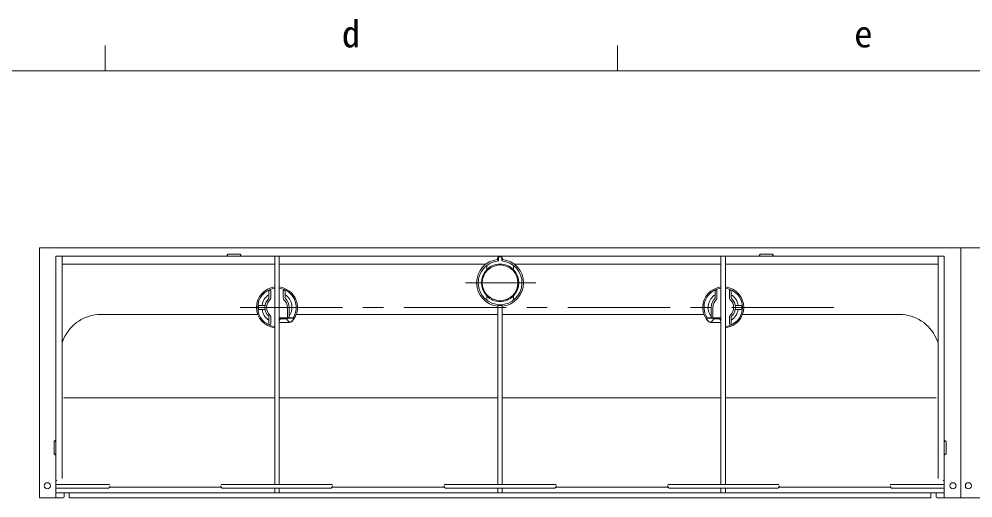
# Model space of a CAD drawing. Units: millimetres, scale not verified. Extents: x -6713 to 1917, y -1364 to 1364.
# Drawn here: x -1144.6 to -678.6, y 1130.4 to 1364.1 of the extents above; entities that cross this region are included whole.
import ezdxf
from ezdxf.enums import TextEntityAlignment as Align

# ---------------------------------------------------------------- set-up
doc = ezdxf.new("R2010")
doc.units = ezdxf.units.MM
doc.header["$LTSCALE"] = 10
doc.linetypes.add('CHAIN1', pattern=[8, 5, -1, 1, -1])
for name, color, linetype, lineweight in [('2-C', 7, 'Continuous', 18), ('3-C', 7, 'Continuous', 18), ('F-4', 7, 'Continuous', 18)]:
    doc.layers.add(name, color=color, linetype=linetype, lineweight=lineweight)
doc.styles.add('ＭＳ ゴシック', font='')
doc.styles.get('ＭＳ ゴシック').set_extended_font_data('MS Gothic')

msp = doc.modelspace()

# ---------------------------------------------------------------- linework, layer by layer
at = {"layer": '2-C'}
for p, q in [((-684.62, 1252.36), (-1134.62, 1252.36)), ((-1134.62, 1130.72), (-1134.62, 1252.36)), ((-1036.42, 1249.26), (-1035.97, 1248.36)), ((-776.42, 1249.26), (-775.97, 1248.36)), ((-684.62, 1130.72), (-684.62, 1252.36)), ((-1126.62, 1248.36), (-1126.62, 1130.36)), ((-1126.62, 1248.36), (-692.62, 1248.36)), ((-1123.59, 1248.36), (-1123.59, 1139.91)), ((-1123.59, 1244.4), (-1019.9, 1244.4)), ((-1019.71, 1136.85), (-1019.71, 1248.36)), ((-1017.53, 1136.85), (-1017.53, 1248.36)), ((-1017.34, 1244.4), (-916.67, 1244.4)), ((-910.42, 1246.02), (-910.86, 1246.75)), ((-908.82, 1248.03), (-910.42, 1248.03)), ((-910.42, 1248.03), (-910.42, 1246.02)), ((-908.82, 1248.03), (-908.82, 1246.02)), ((-908.82, 1246.02), (-908.38, 1246.75)), ((-902.57, 1244.4), (-801.9, 1244.4)), ((-801.71, 1136.85), (-801.71, 1248.36)), ((-799.53, 1136.85), (-799.53, 1248.36)), ((-799.34, 1244.4), (-695.65, 1244.4)), ((-695.65, 1248.36), (-695.65, 1139.91)), ((-692.62, 1248.36), (-692.62, 1130.36)), ((-1123.59, 1242.95), (-1123.59, 1242.95)), ((-1123.59, 1242.14), (-1123.59, 1242.14)), ((-1123.59, 1241.65), (-1123.59, 1241.65)), ((-1123.59, 1241.36), (-1123.59, 1241.36)), ((-916.12, 1243.73), (-916.12, 1243.85)), ((-916.12, 1241.8), (-916.12, 1241.73)), ((-916.12, 1241.8), (-916.12, 1241.73)), ((-903.12, 1243.85), (-903.12, 1243.73)), ((-903.12, 1243.85), (-903.12, 1243.73)), ((-903.12, 1241.8), (-903.12, 1243.73)), ((-903.12, 1241.73), (-903.12, 1241.8)), ((-903.12, 1241.8), (-903.12, 1241.73)), ((-695.65, 1242.95), (-695.65, 1242.95)), ((-695.65, 1242.14), (-695.65, 1242.14)), ((-695.65, 1241.65), (-695.65, 1241.65)), ((-695.65, 1241.36), (-695.65, 1241.36)), ((-1022.55, 1231.46), (-1022.55, 1227.92)), ((-1021.69, 1231.46), (-1021.69, 1227.92)), ((-1015.55, 1231.46), (-1015.55, 1227.92)), ((-1014.69, 1231.46), (-1014.69, 1227.8)), ((-804.55, 1231.46), (-804.55, 1227.8)), ((-803.69, 1231.46), (-803.69, 1227.92)), ((-797.55, 1231.46), (-797.55, 1227.92)), ((-796.69, 1231.46), (-796.69, 1227.92)), ((-1022.05, 1227.09), (-1022.05, 1227.08)), ((-1022.05, 1227.09), (-1022.05, 1227.08)), ((-1015.19, 1227.08), (-1015.19, 1227.09)), ((-916.12, 1228.99), (-916.12, 1228.93)), ((-916.12, 1226.88), (-916.12, 1226.99)), ((-903.12, 1228.93), (-903.12, 1228.99)), ((-903.12, 1226.99), (-903.12, 1226.88)), ((-804.05, 1227.08), (-804.05, 1227.09)), ((-797.19, 1227.09), (-797.19, 1227.08)), ((-797.19, 1227.09), (-797.19, 1227.08)), ((-1027.6, 1224.36), (-1024.47, 1224.36)), ((-1027.6, 1222.36), (-1024.47, 1222.36)), ((-1013.55, 1223.36), (-1013.55, 1218.77)), ((-1013.55, 1223.36), (-1013.55, 1218.77)), ((-1012.69, 1223.36), (-1012.69, 1218.77)), ((-910.71, 1136.72), (-910.71, 1224.34)), ((-910.21, 1224.3), (-910.21, 1224.3)), ((-909.03, 1224.3), (-909.03, 1224.3)), ((-908.53, 1224.34), (-908.53, 1136.72)), ((-806.55, 1223.36), (-806.55, 1218.77)), ((-805.69, 1223.36), (-805.69, 1218.77)), ((-805.69, 1223.36), (-805.69, 1218.77)), ((-791.64, 1224.36), (-794.77, 1224.36)), ((-791.64, 1222.36), (-794.77, 1222.36)), ((-1027.99, 1219.86), (-1104.72, 1219.86)), ((-1027.99, 1219.86), (-1104.72, 1219.86)), ((-1022.55, 1218.79), (-1022.55, 1215.26)), ((-1021.69, 1218.8), (-1021.69, 1215.26)), ((-1017.53, 1218.34), (-1013.06, 1218.34)), ((-1010.3, 1218.07), (-1017.53, 1218.07)), ((-1017.02, 1217.59), (-1017.52, 1216.96)), ((-1017.02, 1217.93), (-1017.02, 1217.93)), ((-1017.02, 1217.59), (-1017.02, 1217.93)), ((-1013.82, 1217.93), (-1013.82, 1217.93)), ((-1013.82, 1217.59), (-1013.82, 1217.93)), ((-1013.82, 1217.59), (-1012.99, 1216.55)), ((-1013.15, 1218.37), (-1013.09, 1218.37)), ((-1013.02, 1218.3), (-1011.91, 1218.3)), ((-1010.7, 1218.29), (-1010.3, 1218.07)), ((-910.71, 1219.86), (-1009.24, 1219.86)), ((-908.53, 1219.86), (-809.99, 1219.86)), ((-808.54, 1218.29), (-808.94, 1218.07)), ((-808.94, 1218.07), (-801.71, 1218.07)), ((-806.22, 1218.3), (-807.33, 1218.3)), ((-805.42, 1217.59), (-806.25, 1216.55)), ((-806.15, 1218.37), (-806.22, 1218.3)), ((-801.71, 1218.34), (-806.18, 1218.34)), ((-806.09, 1218.37), (-806.15, 1218.37)), ((-806.09, 1218.37), (-806.15, 1218.37)), ((-805.42, 1217.59), (-805.42, 1217.93)), ((-805.42, 1217.93), (-805.42, 1217.93)), ((-802.22, 1217.59), (-802.22, 1217.93)), ((-802.22, 1217.93), (-802.22, 1217.93)), ((-802.22, 1217.59), (-801.72, 1216.96)), ((-797.55, 1218.8), (-797.55, 1215.26)), ((-796.69, 1218.79), (-796.69, 1215.26)), ((-714.52, 1219.86), (-791.24, 1219.86)), ((-791.24, 1219.86), (-714.52, 1219.86)), ((-1017.53, 1215.96), (-1012.46, 1215.96)), ((-1017.22, 1215.96), (-1017.24, 1215.96)), ((-801.71, 1215.96), (-806.78, 1215.96)), ((-802.02, 1215.96), (-802, 1215.96)), ((-1122.68, 1208.26), (-1123.59, 1206.23)), ((-696.56, 1208.26), (-695.65, 1206.23)), ((-1123.59, 1179.16), (-1123.59, 1179.16)), ((-1122.68, 1179.16), (-1020.02, 1179.16)), ((-910.71, 1179.16), (-1017.22, 1179.16)), ((-908.53, 1179.16), (-802.02, 1179.16)), ((-799.22, 1179.16), (-696.56, 1179.16)), ((-695.65, 1179.16), (-695.65, 1179.16)), ((-1123.59, 1177.56), (-1123.59, 1177.56)), ((-1123.59, 1174.38), (-1123.59, 1174.39)), ((-695.65, 1177.56), (-695.65, 1177.56)), ((-695.65, 1174.38), (-695.65, 1174.39)), ((-1127.52, 1158.06), (-1126.62, 1158.51)), ((-1126.61, 1158.06), (-1127.52, 1158.06)), ((-1127.52, 1151.66), (-1126.61, 1151.66)), ((-1123.32, 1151.41), (-1123.32, 1151.41)), ((-695.91, 1151.41), (-695.91, 1151.41)), ((-691.72, 1151.66), (-692.62, 1151.21)), ((-1126.12, 1138.8), (-1126.62, 1138.8)), ((-693.12, 1138.8), (-692.62, 1138.8)), ((-1100.35, 1136.85), (-1126.62, 1136.85)), ((-1101.18, 1135.04), (-1126.62, 1135.04)), ((-692.62, 1132.86), (-1126.62, 1132.86)), ((-1122.62, 1132.86), (-1122.62, 1130.86)), ((-1120.11, 1130.87), (-1120.11, 1132.86)), ((-1100.44, 1135.66), (-1100.09, 1136.33)), ((-1100.09, 1136.33), (-1100.44, 1135.66)), ((-1100.44, 1135.66), (-1045.76, 1135.66)), ((-1045.68, 1135.51), (-1046.08, 1136.29)), ((-991.69, 1136.85), (-1045.85, 1136.85)), ((-992.53, 1135.04), (-1045.01, 1135.04)), ((-1019.71, 1135.04), (-1019.71, 1132.85)), ((-1017.53, 1132.85), (-1017.53, 1135.04)), ((-991.86, 1135.51), (-991.43, 1136.33)), ((-991.78, 1135.66), (-936.76, 1135.66)), ((-936.68, 1135.51), (-937.11, 1136.33)), ((-882.39, 1136.85), (-936.85, 1136.85)), ((-936.01, 1135.04), (-883.23, 1135.04)), ((-910.71, 1135.04), (-910.71, 1132.85)), ((-908.53, 1135.04), (-908.53, 1132.85)), ((-882.56, 1135.51), (-882.13, 1136.33)), ((-882.48, 1135.66), (-827.46, 1135.66)), ((-827.38, 1135.51), (-827.81, 1136.33)), ((-827.55, 1136.85), (-773.39, 1136.85)), ((-826.65, 1135.04), (-774.23, 1135.04)), ((-801.71, 1132.85), (-801.71, 1135.04)), ((-799.53, 1135.04), (-799.53, 1132.85)), ((-773.56, 1135.51), (-773.15, 1136.29)), ((-773.48, 1135.66), (-718.8, 1135.66)), ((-718.8, 1135.66), (-719.15, 1136.33)), ((-718.89, 1136.85), (-692.62, 1136.85)), ((-718.06, 1135.04), (-692.62, 1135.04)), ((-699.13, 1130.87), (-699.13, 1132.86)), ((-696.62, 1132.86), (-696.62, 1130.86)), ((-1123.12, 1130.36), (-1134.62, 1130.36)), ((-699.63, 1130.37), (-1119.61, 1130.37)), ((-909.62, 1130.36), (-909.62, 1130.37)), ((-696.12, 1130.36), (-684.62, 1130.36))]:
    msp.add_line(p, q, dxfattribs=at)
at = {"layer": '2-C', "color": 4, "linetype": 'CHAIN1', "lineweight": 5}
for p, q in [((-926.58, 1235.36), (-892.12, 1235.36)), ((-1036.61, 1223.36), (-744.62, 1223.36))]:
    msp.add_line(p, q, dxfattribs=at)
at = {"layer": '2-C'}
for points in [[(-1042.82, 1248.35), (-1042.82, 1249.26), (-1043.27, 1248.36)], [(-1042.82, 1249.26), (-1036.42, 1249.26), (-1036.42, 1248.35)], [(-782.82, 1248.35), (-782.82, 1249.26), (-783.27, 1248.36)], [(-776.42, 1248.35), (-776.42, 1249.26), (-782.82, 1249.26)], [(-910.86, 1246.75), (-910.86, 1247.36), (-910.42, 1248.03)], [(-908.38, 1246.75), (-908.38, 1247.36), (-908.82, 1248.03)], [(-916.12, 1243.85), (-916.12, 1243.73), (-916.12, 1241.8)], [(-916.12, 1228.99), (-916.12, 1228.93), (-916.12, 1226.99), (-916.12, 1226.88)], [(-903.12, 1228.99), (-903.12, 1228.93), (-903.12, 1226.99), (-903.12, 1226.88)], [(-1013.15, 1218.37), (-1013.09, 1218.37), (-1013.02, 1218.3)], [(-1127.52, 1158.06), (-1127.52, 1151.66), (-1126.62, 1151.21)], [(-692.63, 1158.06), (-691.72, 1158.06), (-692.62, 1158.51)], [(-691.72, 1158.06), (-691.72, 1151.66), (-692.63, 1151.66)], [(-1134.62, 1130.36), (-1134.62, 1130.72), (-1134.62, 1130.36)], [(-684.62, 1130.72), (-684.62, 1130.36), (-684.62, 1130.72)]]:
    msp.add_lwpolyline(points, dxfattribs=at)
for centre in [(-1130.82, 1136.26), (-688.42, 1136.26)]:
    msp.add_circle(centre, 1.5, dxfattribs=at)
for centre, radius, start, end in [((-909.62, 1235.36), 11.46, 96.2034, 264.5383), ((-909.62, 1235.36), 10.69, 94.3079, 85.6921), ((-909.62, 1235.36), 9.15, 44.7072, 135.2928), ((-909.62, 1235.36), 11.46, 275.4617, 83.7966), ((-909.62, 1235.36), 9.1, 135.5766, 224.4234), ((-909.62, 1235.36), 8.7, 90, 270), ((-909.62, 1235.36), 8.7, 270, 90), ((-909.62, 1235.36), 9.1, 315.5766, 44.4234), ((-1018.62, 1223.36), 10.01, 96.2677, 263.7323), ((-1018.62, 1223.36), 9.4, 97.5142, 262.4858), ((-1022.12, 1231.46), 0.433, 360, 180.0097), ((-1018.62, 1223.36), 10.01, 316.0062, 83.7323), ((-1018.62, 1223.36), 9.4, 327.3826, 82.4853), ((-1015.12, 1231.46), 0.433, 359.9999, 180), ((-800.62, 1223.36), 10.01, 96.2677, 223.9938), ((-800.62, 1223.36), 9.4, 97.5147, 212.6174), ((-804.12, 1231.46), 0.433, 0, 180.0001), ((-800.62, 1223.36), 10.01, 276.2677, 83.7323), ((-800.62, 1223.36), 9.4, 277.5142, 82.4858), ((-797.12, 1231.46), 0.433, 359.9903, 180), ((-1018.62, 1223.36), 7.34, 122.3804, 172.1581), ((-1018.62, 1223.36), 5.93, 132.6562, 227.2251), ((-1018.62, 1223.36), 5.07, 132.6423, 227.3457), ((-1022.82, 1227.92), 0.263, 312.1805, 0.3864), ((-1022.82, 1227.92), 0.263, 312.1792, 0.3901), ((-1022.82, 1227.92), 1.13, 312.6423, 0), ((-1014.42, 1227.92), 1.13, 180, 227.3577), ((-1018.62, 1223.36), 5.07, 0, 47.3577), ((-1018.62, 1223.36), 7.34, 323.8895, 57.6197), ((-1018.62, 1223.36), 5.93, 0.0001, 48.479), ((-909.62, 1235.36), 9.15, 224.7072, 270), ((-909.62, 1235.36), 9.15, 270, 315.2928), ((-800.62, 1223.36), 7.34, 122.3803, 216.1105), ((-800.62, 1223.36), 5.93, 131.521, 179.9999), ((-800.62, 1223.36), 5.07, 132.6423, 180), ((-804.82, 1227.92), 1.13, 312.6423, 360), ((-796.42, 1227.92), 1.13, 180, 227.3577), ((-800.62, 1223.36), 5.07, 312.6543, 47.3577), ((-800.62, 1223.36), 7.34, 7.8419, 57.6196), ((-796.42, 1227.92), 0.263, 179.6099, 227.8208), ((-796.42, 1227.92), 0.263, 179.6136, 227.8195), ((-800.62, 1223.36), 5.93, 312.7749, 47.3438), ((-1018.62, 1223.36), 9.04, 173.632, 186.366), ((-1018.62, 1223.36), 7.34, 187.8419, 237.6197), ((-899.81, 1386.31), 162.34, 266.1506, 266.327), ((-909.62, 1235.34), 11.05, 266.9308, 273.0692), ((-919.43, 1386.31), 162.34, 273.673, 273.8494), ((-800.62, 1223.36), 7.34, 302.3803, 352.1581), ((-800.62, 1223.36), 9.04, 353.634, 6.368), ((-1104.72, 1200.16), 19.7, 90, 155.7208), ((-1022.85, 1218.79), 0.3, 0.0021, 47.2231), ((-1022.85, 1218.79), 0.3, 0.0021, 47.2231), ((-1022.82, 1218.8), 1.13, 0, 47.4112), ((-1013.83, 1239.6), 21.93, 261.6432, 262.1005), ((-1016.15, 1223.1), 5.28, 262.4, 266.3539), ((-1015.57, 1232.37), 14.56, 266.3883, 268.3895), ((-1015.41, 1239.19), 21.38, 268.4756, 269.9703), ((-1015.42, 1238.06), 20.25, 269.993, 271.3715), ((-1015.39, 1235.74), 17.94, 271.4823, 272.9308), ((-1014.79, 1224.27), 6.45, 272.7745, 275.9669), ((-1013.74, 1214.17), 3.7, 94.5728, 95.9243), ((-1013.64, 1213.03), 4.85, 93.3983, 94.5876), ((-1013.48, 1210.32), 7.57, 92.5238, 93.3983), ((-1013.15, 1218.77), 0.4, 180.0066, 269.9931), ((-1013.09, 1218.77), 0.4, 270.0084, 359.9909), ((-1012.21, 1217.16), 1, 218.264, 315.9734), ((-1012.49, 1217.47), 1.5, 271.4405, 315.462), ((-1011.59, 1177.49), 40.82, 88.7444, 90.4446), ((-1018.62, 1223.36), 9.92, 315.9734, 325.9817), ((-1019.03, 1221.21), 9.28, 338.5337, 340.2212), ((-800.21, 1221.21), 9.28, 199.7788, 201.4663), ((-800.62, 1223.36), 9.92, 214.0182, 224.0266), ((-807.65, 1177.49), 40.82, 89.5554, 91.2556), ((-806.75, 1217.47), 1.5, 224.538, 268.5595), ((-807.03, 1217.16), 1, 224.0266, 321.736), ((-806.15, 1218.77), 0.4, 180.0091, 269.9916), ((-806.09, 1218.77), 0.4, 270.0069, 359.9934), ((-805.76, 1210.32), 7.57, 86.6017, 87.4762), ((-805.6, 1213.03), 4.85, 85.4124, 86.6017), ((-805.5, 1214.17), 3.7, 84.0757, 85.4272), ((-804.45, 1224.27), 6.45, 264.0331, 267.2255), ((-803.84, 1235.74), 17.94, 267.0692, 268.5177), ((-803.82, 1238.06), 20.25, 268.6285, 270.007), ((-803.83, 1239.19), 21.38, 270.0297, 271.5244), ((-803.67, 1232.37), 14.56, 271.6105, 273.6117), ((-803.09, 1223.1), 5.28, 273.6461, 277.6), ((-805.41, 1239.6), 21.93, 277.8995, 278.3568), ((-796.42, 1218.8), 1.13, 132.5888, 180), ((-796.39, 1218.79), 0.3, 132.7769, 179.998), ((-796.39, 1218.79), 0.3, 132.7769, 179.998), ((-714.52, 1200.16), 19.7, 24.2792, 90), ((-1022.12, 1215.26), 0.433, 180.0001, 360), ((-797.12, 1215.26), 0.433, 180, 359.9999), ((-1101.21, 1135.8), 0.757, 272.3609, 337.3837), ((-1098.82, 1134.81), 1.83, 152.2983, 157.6315), ((-1100.34, 1136.39), 0.454, 74.4391, 90.5347), ((-1045.22, 1136.8), 0.998, 207.8387, 210.4387), ((-1044.98, 1135.8), 0.757, 202.6436, 267.6119), ((-992.56, 1135.8), 0.757, 272.3609, 337.3837), ((-991.69, 1136.42), 0.424, 73.8618, 91.112), ((-936.85, 1136.42), 0.424, 88.888, 106.1382), ((-935.98, 1135.8), 0.757, 202.6436, 267.6119), ((-883.26, 1135.8), 0.757, 272.3881, 337.3564), ((-882.39, 1136.42), 0.424, 73.8618, 91.112), ((-827.55, 1136.42), 0.424, 88.888, 106.1382), ((-826.68, 1135.8), 0.757, 202.6163, 267.6391), ((-774.26, 1135.8), 0.757, 272.3881, 337.3564), ((-774.01, 1136.8), 0.998, 329.5612, 332.1614), ((-718.9, 1136.39), 0.454, 89.4653, 105.5609), ((-720.42, 1134.81), 1.83, 22.3685, 27.7017), ((-718.03, 1135.8), 0.757, 202.6163, 267.6391), ((-1123.12, 1130.86), 0.5, 270, 0), ((-1119.61, 1130.87), 0.5, 180.001, 270.0021), ((-699.63, 1130.87), 0.5, 269.9979, 359.999), ((-696.12, 1130.86), 0.5, 180, 270)]:
    msp.add_arc(centre, radius, start, end, dxfattribs=at)
at = {"layer": '3-C'}
for p, q in [((-234.62, 1252.36), (-684.62, 1252.36)), ((-684.62, 1130.72), (-684.62, 1252.36)), ((-673.12, 1130.36), (-684.62, 1130.36))]:
    msp.add_line(p, q, dxfattribs=at)
msp.add_lwpolyline([(-684.62, 1130.36), (-684.62, 1130.72), (-684.62, 1130.36)], dxfattribs=at)
msp.add_circle((-680.82, 1136.26), 1.5, dxfattribs=at)
at = {"layer": 'F-4'}
for p, q in [((-1102.57, 1338.76), (-1102.57, 1351.27)), ((-852.3, 1338.76), (-852.3, 1351.27)), ((-1915.97, 1338.76), (1900.73, 1338.76))]:
    msp.add_line(p, q, dxfattribs=at)

# ---------------------------------------------------------------- texts
at = {"layer": 'F-4', "style": 'ＭＳ ゴシック'}
for s, p in [('d', (-986.95, 1346.33)), ('e', (-736.67, 1346.33))]:
    msp.add_text(s, height=13.2, dxfattribs=at).set_placement(p, align=Align.BOTTOM_LEFT)

doc.saveas('drawing.dxf')
